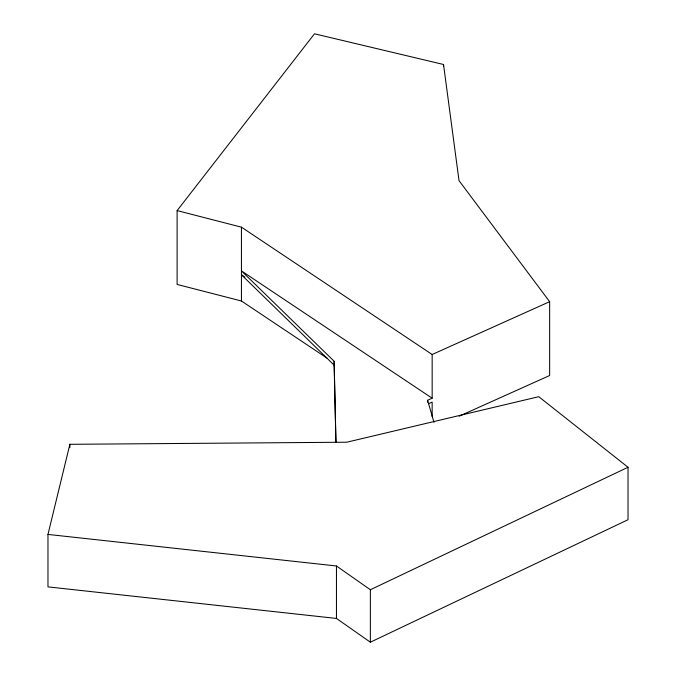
<?xml version="1.0" encoding="UTF-8"?>
<svg xmlns="http://www.w3.org/2000/svg" width="676" height="676" viewBox="0 0 676 676"><rect width="100%" height="100%" fill="white"/><g stroke="black" fill="none" stroke-linecap="round" stroke-linejoin="round"><path stroke-width="1.01" d="M47.971 534.42L69.882 444.309L346.788 442.214L538.747 396.694L628.029 467.26L628.029 519.717L370.363 642.2L336.454 618.439L47.971 586.878L47.971 534.42L336.454 565.981L370.363 589.742L370.363 642.2M327.167 358.238L241.433 300.997L177.112 284.435L177.112 210.599L314.492 33.8L443.532 64.49L459.021 180.653L549.647 301.682L549.647 375.518L459.122 416.213M370.363 589.742L628.029 467.26M177.112 210.599L241.433 227.161L432.158 354.503L549.647 301.682M427.595 402.212L427.595 400.268L432.158 398.215L432.158 354.503M428.508 403.741L432.158 402.102L432.158 416.788M432.158 398.215L241.433 270.882L334.138 361.271L335.989 442.484M244.932 277.101L241.433 274.769L334.138 365.158L335.896 442.155M427.595 400.268L434.009 422.382M443.532 64.49L443.532 66.594M336.454 565.981L336.454 618.439M334.138 361.271L334.138 365.158M241.433 227.161L241.433 300.997M69.882 444.309L69.882 447.461"/></g></svg>
